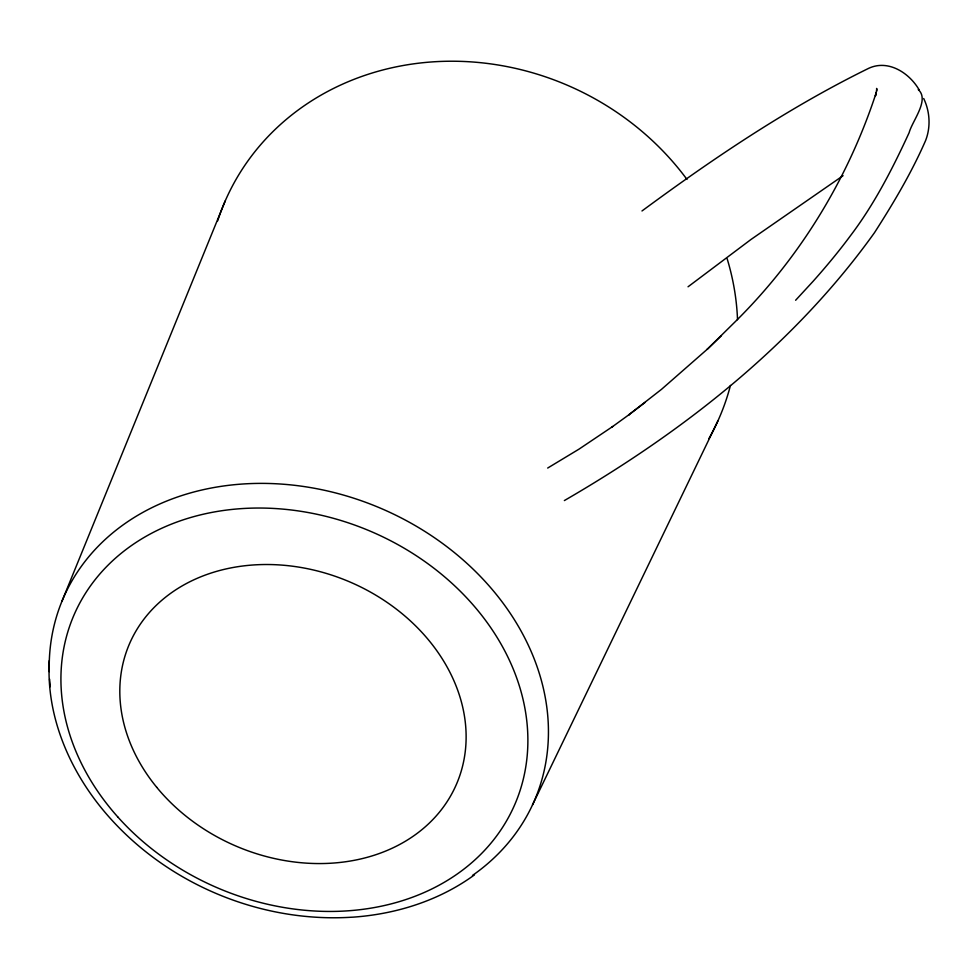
<?xml version="1.0" encoding="UTF-8"?>
<svg xmlns="http://www.w3.org/2000/svg" width="978" height="978" viewBox="0 0 978 978"><rect width="100%" height="100%" fill="white"/><g stroke="black" fill="none" stroke-linecap="round" stroke-linejoin="round"><path stroke-width="1.47" d="M49.316 660.578C46.1 715.651 69.12 769.515 104.059 811.202L105.355 812.742C165.233 883.061 258.962 922.902 351.151 917.242L353.217 917.144C396.408 914.075 439.305 900.567 474.464 874.87M876.875 88.974L875.444 95.93L876.312 92.433C848.109 178.815 799.833 257.935 735.077 321.86L707.18 349.354L721.446 335.625M61.981 601.189L225.209 200.942M532.545 804.821L717.84 421.053M795.627 300.258L812.999 281.407A459.807 121.773 -35.4 0 0 850.579 235.564C874.503 203.974 892.596 168.546 909.137 132.678C912.193 121.003 929.944 99.878 918.244 89.585M707.338 349.195L661.483 389.354L628.646 414.953L645.235 402.325M688.047 286.786L750.957 239.5L843.073 175.685M641.984 210.967C713.793 157.996 788.574 107.617 868.757 68.289C888.366 59.169 909.479 73.044 919.222 89.988M611.996 427.019L629.233 414.525M612.754 426.481L578.952 449.171L547.68 468.046M564.355 500.565C682.913 431.897 794.307 344.843 874.503 232.654C893.464 203.131 911.557 172.715 925.604 140.526C930.873 127.006 929.944 111.541 923.697 98.521M876.606 88.423L876.74 91.076M730.456 385.43A269.794 243.559 24.4 0 1 708.903 438.584M217.642 220.906A269.794 243.559 24.4 0 1 427.215 62.299A269.794 243.559 24.4 0 1 686.984 179.426M727.143 258.73A269.794 243.559 24.4 0 1 737.522 319.684M49.255 671.605A256.407 207.959 23 0 1 393.755 514.208A256.407 207.959 23 0 1 472.46 875.457M50.245 686.715A256.407 207.959 23 0 1 49.597 679.148M156.639 787.204A177.935 143.815 23 0 0 453.621 790.334A177.935 143.815 23 0 0 268.693 564.526A177.935 143.815 23 0 0 156.639 787.204M117.971 817.156A239.916 194.035 23 0 0 515.088 803.83A239.916 194.035 23 0 0 250.16 508.181A239.916 194.035 23 0 0 117.971 817.156"/></g></svg>
